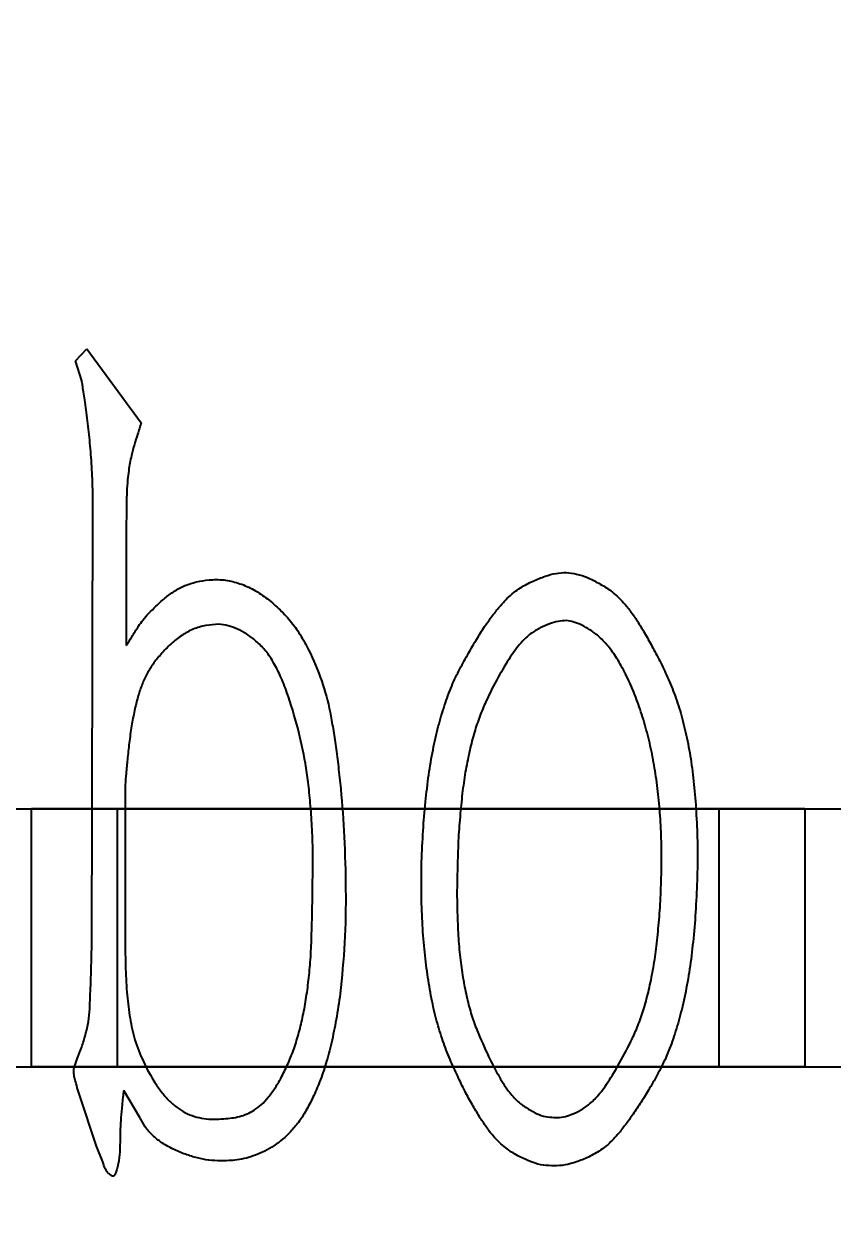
# Model space of a CAD drawing. Header units: millimetres. Extents: x 2 to 292, y 3 to 207.
# Drawn here: x 94.54 to 99.25, y 115.5 to 122.51 of the extents above; entities that cross this region are included whole.
import ezdxf

# ---------------------------------------------------------------- set-up
doc = ezdxf.new("R2010")
doc.units = ezdxf.units.MM
doc.layers.add('图框', color=7, linetype='Continuous')
doc.styles.add('SLDTEXTSTYLE2', font='TXT', dxfattribs={"width": 0.7})
doc.dimstyles.new('SLDDIMSTYLE2', dxfattribs={"dimtxt": 3.5, "dimasz": 4.08, "dimexe": 0, "dimexo": 0.0625, "dimgap": 0.875, "dimtad": 0, "dimtih": 1, "dimtoh": 1, "dimlfac": 2, "dimrnd": 1e-09, "dimzin": 12, "dimdsep": 46, "dimtxsty": 'SLDTEXTSTYLE2', "dimsah": 1, "dimcen": 0.09, "dimadec": 0, "dimazin": 3, "dimtfac": 1, "dimtofl": 0, "dimtmove": 0, "dimatfit": 3, "dimfxl": 0, "dimfrac": 2, "dimtolj": 1, "dimtzin": 12, "dimarcsym": 0})

# ---------------------------------------------------------------- blocks, each defined once
blk = doc.blocks.new('_D_6')
at = {"layer": '图框'}
for p, q in [((102.0831, 113.4403), (102.0831, 142.8713)), ((91.5831, 141.8553), (102.0831, 141.8553))]:
    blk.add_line(p, q, dxfattribs=at)
blk.add_solid([(102.0831, 141.8553), (98.0031, 142.3633), (98.0031, 141.3473)], dxfattribs=at)
at = {"layer": '图框', "insert": (99.737, 142.8713), "char_height": 3.5, "attachment_point": 1, "rotation": 90, "style": 'SLDTEXTSTYLE2'}
blk.add_mtext('108', dxfattribs=at)
blk = doc.blocks.new('_D_7')
at = {"layer": '图框'}
for p, q in [((109.0831, 113.4403), (109.0831, 142.8713)), ((102.0831, 141.8553), (109.0831, 141.8553))]:
    blk.add_line(p, q, dxfattribs=at)
blk.add_solid([(109.0831, 141.8553), (105.0031, 142.3633), (105.0031, 141.3473)], dxfattribs=at)
at = {"layer": '图框', "insert": (106.737, 142.8713), "char_height": 3.5, "attachment_point": 1, "rotation": 90, "style": 'SLDTEXTSTYLE2'}
blk.add_mtext('122', dxfattribs=at)
blk = doc.blocks.new('_D_8')
at = {"layer": '图框'}
for p, q in [((119.5831, 113.4403), (119.5831, 142.8713)), ((109.0831, 141.8553), (119.5831, 141.8553))]:
    blk.add_line(p, q, dxfattribs=at)
blk.add_solid([(119.5831, 141.8553), (115.5031, 142.3633), (115.5031, 141.3473)], dxfattribs=at)
at = {"layer": '图框', "insert": (117.237, 142.8713), "char_height": 3.5, "attachment_point": 1, "rotation": 90, "style": 'SLDTEXTSTYLE2'}
blk.add_mtext('143', dxfattribs=at)
blk = doc.blocks.new('_D_9')
at = {"layer": '图框'}
for p, q in [((126.5831, 113.4403), (126.5831, 142.8713)), ((119.5831, 141.8553), (126.5831, 141.8553))]:
    blk.add_line(p, q, dxfattribs=at)
blk.add_solid([(126.5831, 141.8553), (122.5031, 142.3633), (122.5031, 141.3473)], dxfattribs=at)
at = {"layer": '图框', "insert": (124.237, 142.8713), "char_height": 3.5, "attachment_point": 1, "rotation": 90, "style": 'SLDTEXTSTYLE2'}
blk.add_mtext('157', dxfattribs=at)
blk = doc.blocks.new('_D_10')
at = {"layer": '图框'}
for p, q in [((137.0831, 113.4403), (137.0831, 142.8713)), ((126.5831, 141.8553), (137.0831, 141.8553))]:
    blk.add_line(p, q, dxfattribs=at)
blk.add_solid([(137.0831, 141.8553), (133.0031, 142.3633), (133.0031, 141.3473)], dxfattribs=at)
at = {"layer": '图框', "insert": (134.737, 142.8713), "char_height": 3.5, "attachment_point": 1, "rotation": 90, "style": 'SLDTEXTSTYLE2'}
blk.add_mtext('178', dxfattribs=at)
blk = doc.blocks.new('_D_11')
at = {"layer": '图框'}
for p, q in [((144.0831, 113.4403), (144.0831, 142.8713)), ((137.0831, 141.8553), (144.0831, 141.8553))]:
    blk.add_line(p, q, dxfattribs=at)
blk.add_solid([(144.0831, 141.8553), (140.0031, 142.3633), (140.0031, 141.3473)], dxfattribs=at)
at = {"layer": '图框', "insert": (141.737, 142.8713), "char_height": 3.5, "attachment_point": 1, "rotation": 90, "style": 'SLDTEXTSTYLE2'}
blk.add_mtext('192', dxfattribs=at)
blk = doc.blocks.new('_D_12')
at = {"layer": '图框'}
for p, q in [((154.5831, 113.4403), (154.5831, 142.8713)), ((144.0831, 141.8553), (154.5831, 141.8553))]:
    blk.add_line(p, q, dxfattribs=at)
blk.add_solid([(154.5831, 141.8553), (150.5031, 142.3633), (150.5031, 141.3473)], dxfattribs=at)
at = {"layer": '图框', "insert": (152.237, 142.8713), "char_height": 3.5, "attachment_point": 1, "rotation": 90, "style": 'SLDTEXTSTYLE2'}
blk.add_mtext('213', dxfattribs=at)
blk = doc.blocks.new('_D_13')
at = {"layer": '图框'}
for p, q in [((161.5831, 113.4403), (161.5831, 142.8713)), ((154.5831, 141.8553), (161.5831, 141.8553))]:
    blk.add_line(p, q, dxfattribs=at)
blk.add_solid([(161.5831, 141.8553), (157.5031, 142.3633), (157.5031, 141.3473)], dxfattribs=at)
at = {"layer": '图框', "insert": (159.237, 142.8713), "char_height": 3.5, "attachment_point": 1, "rotation": 90, "style": 'SLDTEXTSTYLE2'}
blk.add_mtext('227', dxfattribs=at)
blk = doc.blocks.new('_D_14')
at = {"layer": '图框'}
for p, q in [((172.0831, 113.4403), (172.0831, 142.8713)), ((161.5831, 141.8553), (172.0831, 141.8553))]:
    blk.add_line(p, q, dxfattribs=at)
blk.add_solid([(172.0831, 141.8553), (168.0031, 142.3633), (168.0031, 141.3473)], dxfattribs=at)
at = {"layer": '图框', "insert": (169.737, 142.8713), "char_height": 3.5, "attachment_point": 1, "rotation": 90, "style": 'SLDTEXTSTYLE2'}
blk.add_mtext('248', dxfattribs=at)
blk = doc.blocks.new('_D_15')
at = {"layer": '图框'}
for p, q in [((179.0831, 113.4403), (179.0831, 142.8713)), ((172.0831, 141.8553), (179.0831, 141.8553))]:
    blk.add_line(p, q, dxfattribs=at)
blk.add_solid([(179.0831, 141.8553), (175.0031, 142.3633), (175.0031, 141.3473)], dxfattribs=at)
at = {"layer": '图框', "insert": (176.737, 142.8713), "char_height": 3.5, "attachment_point": 1, "rotation": 90, "style": 'SLDTEXTSTYLE2'}
blk.add_mtext('262', dxfattribs=at)
blk = doc.blocks.new('_D_16')
at = {"layer": '图框'}
for p, q in [((189.5831, 113.4403), (189.5831, 142.8713)), ((179.0831, 141.8553), (189.5831, 141.8553))]:
    blk.add_line(p, q, dxfattribs=at)
blk.add_solid([(189.5831, 141.8553), (185.5031, 142.3633), (185.5031, 141.3473)], dxfattribs=at)
at = {"layer": '图框', "insert": (187.237, 142.8713), "char_height": 3.5, "attachment_point": 1, "rotation": 90, "style": 'SLDTEXTSTYLE2'}
blk.add_mtext('283', dxfattribs=at)

msp = doc.modelspace()

# ---------------------------------------------------------------- linework, layer by layer
at = {"color": 7, "linetype": 'Continuous', "lineweight": 25}
for p, q in [((94.83947161, 120.54680893), (94.90446202, 120.61819184)), ((94.90446202, 120.61819184), (95.22089074, 120.18669813)), ((94.87569577, 120.43174394), (94.83947161, 120.54680893)), ((94.93322827, 117.12362547), (94.94068618, 119.69767192)), ((95.134592, 119.60391526), (95.134592, 118.89221699)), ((95.12713409, 118.02922956), (95.12713409, 117.20992421)), ((91.95808136, 117.94026728), (101.70808136, 117.94026728)), ((94.58308136, 117.94026728), (95.08308136, 117.94026728)), ((95.08308136, 117.94026728), (94.58308136, 117.94026728)), ((94.58308136, 116.44026728), (94.58308136, 117.94026728)), ((98.58308136, 117.94026728), (95.08308136, 117.94026728)), ((95.08308136, 116.44026728), (95.08308136, 117.94026728)), ((98.58308136, 117.94026728), (99.08308136, 117.94026728)), ((99.08308136, 117.94026728), (98.58308136, 117.94026728)), ((98.58308136, 117.94026728), (98.58308136, 116.44026728)), ((99.08308136, 117.94026728), (99.08308136, 116.44026728)), ((54.33308136, 116.44026728), (191.83308136, 116.44026728)), ((95.08308136, 116.44026728), (94.58308136, 116.44026728)), ((94.58308136, 116.44026728), (95.08308136, 116.44026728)), ((98.58308136, 116.44026728), (95.08308136, 116.44026728)), ((98.58308136, 116.44026728), (99.08308136, 116.44026728)), ((99.08308136, 116.44026728), (98.58308136, 116.44026728)), ((95.21343283, 116.14557305), (95.11967617, 116.3032547)), ((94.96199452, 115.97936806), (94.86077994, 116.28194637)), ((94.99821868, 115.88667682), (94.96199452, 115.97936806))]:
    msp.add_line(p, q, dxfattribs=at)
for points, knots in [([(94.94068618, 119.69767192), (94.9401122, 119.75202388), (94.93903473, 119.85405379), (94.93006331, 119.99973991), (94.91711035, 120.1336576), (94.90287439, 120.23887724), (94.89365708, 120.31680984), (94.8855322, 120.36419884), (94.88066328, 120.40161011), (94.87715833, 120.42287179), (94.87569577, 120.43174394)], [0, 0, 0, 0, 0.2209963602, 0.4148560947, 0.5933290421, 0.7679748468, 0.8466110559, 0.91237905, 0.9634372178, 1, 1, 1, 1]), ([(94.94068618, 119.69767192), (94.9401122, 119.75202388), (94.93903473, 119.85405379), (94.93006331, 119.99973991), (94.91711035, 120.1336576), (94.90287439, 120.23887724), (94.89365708, 120.31680984), (94.8855322, 120.36419884), (94.88066328, 120.40161011), (94.87715833, 120.42287179), (94.87569577, 120.43174394)], [0, 0, 0, 0, 0.2209963602, 0.4148560947, 0.5933290421, 0.7679748468, 0.8466110559, 0.91237905, 0.9634372178, 1, 1, 1, 1]), ([(95.22089074, 120.18669813), (95.21436572, 120.16425482), (95.20210224, 120.12207363), (95.18002333, 120.05949643), (95.16210043, 119.98947339), (95.14915375, 119.92036446), (95.14104957, 119.84981779), (95.1371431, 119.78011459), (95.13541541, 119.69661583), (95.13487907, 119.63623361), (95.134592, 119.60391526)], [0, 0, 0, 0, 0.1182199681, 0.222189111, 0.335487748, 0.4834850565, 0.5775271246, 0.6945258218, 0.8365012251, 1, 1, 1, 1]), ([(95.22089074, 120.18669813), (95.21436572, 120.16425482), (95.20210224, 120.12207363), (95.18002333, 120.05949643), (95.16210043, 119.98947339), (95.14915375, 119.92036446), (95.14104957, 119.84981779), (95.1371431, 119.78011459), (95.13541541, 119.69661583), (95.13487907, 119.63623361), (95.134592, 119.60391526)], [0, 0, 0, 0, 0.1182199681, 0.222189111, 0.335487748, 0.4834850565, 0.5775271246, 0.6945258218, 0.8365012251, 1, 1, 1, 1]), ([(96.85310894, 117.63396001), (96.85551865, 117.69364736), (96.86019972, 117.80959517), (96.87412929, 117.9780562), (96.89308803, 118.1355313), (96.91697054, 118.28187569), (96.94812618, 118.41659177), (96.98396706, 118.54018647), (97.02517906, 118.65308882), (97.07338344, 118.75391815), (97.12433804, 118.84402059), (97.17165827, 118.92611602), (97.21780993, 118.99898707), (97.26153711, 119.06313913), (97.30634285, 119.11645217), (97.34701853, 119.16287074), (97.38737153, 119.19947072), (97.4382265, 119.23420733), (97.49872412, 119.26623923), (97.56809946, 119.29397339), (97.63269415, 119.31302599), (97.67478663, 119.31521339), (97.69478804, 119.31625279)], [0, 0, 0, 0, 0.0882335443, 0.1714012592, 0.2496149531, 0.3224916625, 0.390320094, 0.4537344279, 0.5124948958, 0.567640861, 0.6185951257, 0.665382147, 0.7075892367, 0.7460109731, 0.7799322886, 0.8103865138, 0.837136236, 0.8601292703, 0.901202877, 0.937928989, 0.970505241, 1, 1, 1, 1]), ([(96.85310894, 117.63396001), (96.85551865, 117.69364736), (96.86019972, 117.80959517), (96.87412929, 117.9780562), (96.89308803, 118.1355313), (96.91697054, 118.28187569), (96.94812618, 118.41659177), (96.98396706, 118.54018647), (97.02517906, 118.65308882), (97.07338344, 118.75391815), (97.12433804, 118.84402059), (97.17165827, 118.92611602), (97.21780993, 118.99898707), (97.26153711, 119.06313913), (97.30634285, 119.11645217), (97.34701853, 119.16287074), (97.38737153, 119.19947072), (97.4382265, 119.23420733), (97.49872412, 119.26623923), (97.56809946, 119.29397339), (97.63269415, 119.31302599), (97.67478663, 119.31521339), (97.69478804, 119.31625279)], [0, 0, 0, 0, 0.0882335443, 0.1714012592, 0.2496149531, 0.3224916625, 0.390320094, 0.4537344279, 0.5124948958, 0.567640861, 0.6185951257, 0.665382147, 0.7075892367, 0.7460109731, 0.7799322886, 0.8103865138, 0.837136236, 0.8601292703, 0.901202877, 0.937928989, 0.970505241, 1, 1, 1, 1]), ([(97.69478804, 119.31625279), (97.71479438, 119.31365581), (97.75666427, 119.30822078), (97.82051707, 119.28713917), (97.88655266, 119.25261505), (97.94471617, 119.21698532), (97.99261016, 119.17775835), (98.03033823, 119.13807425), (98.0703864, 119.08966128), (98.10997924, 119.03094269), (98.1520137, 118.96311572), (98.1950972, 118.88583034), (98.2399154, 118.79916496), (98.28611576, 118.70350662), (98.33021328, 118.59738727), (98.36715887, 118.47967064), (98.39764043, 118.35103521), (98.42351022, 118.21175698), (98.44103743, 118.06116891), (98.45221288, 117.89976314), (98.45936725, 117.72741622), (98.45751463, 117.60875066), (98.45656089, 117.54766127)], [0, 0, 0, 0, 0.0291834761, 0.0610760941, 0.0967424046, 0.1369943802, 0.159657117, 0.1862190757, 0.2161946429, 0.2505913341, 0.288715264, 0.3317947486, 0.3787412909, 0.4300630113, 0.4856728329, 0.5450671781, 0.6085883091, 0.6771137081, 0.7501879703, 0.8280880217, 0.9114991836, 1, 1, 1, 1]), ([(97.69478804, 119.31625279), (97.71479438, 119.31365581), (97.75666427, 119.30822078), (97.82051707, 119.28713917), (97.88655266, 119.25261505), (97.94471617, 119.21698532), (97.99261016, 119.17775835), (98.03033823, 119.13807425), (98.0703864, 119.08966128), (98.10997924, 119.03094269), (98.1520137, 118.96311572), (98.1950972, 118.88583034), (98.2399154, 118.79916496), (98.28611576, 118.70350662), (98.33021328, 118.59738727), (98.36715887, 118.47967064), (98.39764043, 118.35103521), (98.42351022, 118.21175698), (98.44103743, 118.06116891), (98.45221288, 117.89976314), (98.45936725, 117.72741622), (98.45751463, 117.60875066), (98.45656089, 117.54766127)], [0, 0, 0, 0, 0.0291834761, 0.0610760941, 0.0967424046, 0.1369943802, 0.159657117, 0.1862190757, 0.2161946429, 0.2505913341, 0.288715264, 0.3317947486, 0.3787412909, 0.4300630113, 0.4856728329, 0.5450671781, 0.6085883091, 0.6771137081, 0.7501879703, 0.8280880217, 0.9114991836, 1, 1, 1, 1]), ([(95.134592, 118.89221699), (95.14530668, 118.90886913), (95.16924153, 118.9460673), (95.1998148, 118.9962344), (95.23273772, 119.04197316), (95.26667114, 119.08075013), (95.3089191, 119.12245208), (95.35730856, 119.16643699), (95.41280666, 119.20784127), (95.47496529, 119.2420473), (95.54410981, 119.26266135), (95.59190951, 119.26994223), (95.61616029, 119.27363612)], [0, 0, 0, 0, 0.0929098704, 0.207545533, 0.2755376576, 0.3570499004, 0.4489531987, 0.5539825725, 0.6636292412, 0.7732125852, 0.8849412592, 1, 1, 1, 1]), ([(95.134592, 118.89221699), (95.14530668, 118.90886913), (95.16924153, 118.9460673), (95.1998148, 118.9962344), (95.23273772, 119.04197316), (95.26667114, 119.08075013), (95.3089191, 119.12245208), (95.35730856, 119.16643699), (95.41280666, 119.20784127), (95.47496529, 119.2420473), (95.54410981, 119.26266135), (95.59190951, 119.26994223), (95.61616029, 119.27363612)], [0, 0, 0, 0, 0.0929098704, 0.207545533, 0.2755376576, 0.3570499004, 0.4489531987, 0.5539825725, 0.6636292412, 0.7732125852, 0.8849412592, 1, 1, 1, 1]), ([(95.61616029, 119.27363612), (95.64466062, 119.27448916), (95.70194704, 119.27620378), (95.78697268, 119.25664479), (95.86990111, 119.22172851), (95.94836881, 119.17023769), (96.02232928, 119.10756011), (96.08997369, 119.03630751), (96.14794537, 118.95541778), (96.21095837, 118.83876915), (96.27450107, 118.68909801), (96.31642258, 118.53354409), (96.33793076, 118.40505355), (96.35627219, 118.29953269), (96.36851498, 118.18230442), (96.38857934, 118.00797041), (96.40489877, 117.76990311), (96.41298228, 117.47068218), (96.40931207, 117.16525019), (96.38894822, 116.96336781), (96.37899856, 116.86472924)], [0, 0, 0, 0, 0.0306669393, 0.0616413542, 0.0932496424, 0.1273811702, 0.1624720648, 0.1977237888, 0.2331480564, 0.2695218317, 0.3406404801, 0.4081460199, 0.4428072139, 0.4812469807, 0.5237041567, 0.5699700968, 0.6706602033, 0.7810951422, 0.8930443529, 1, 1, 1, 1]), ([(95.61616029, 119.27363612), (95.64466062, 119.27448916), (95.70194704, 119.27620378), (95.78697268, 119.25664479), (95.86990111, 119.22172851), (95.94836881, 119.17023769), (96.02232928, 119.10756011), (96.08997369, 119.03630751), (96.14794537, 118.95541778), (96.21095837, 118.83876915), (96.27450107, 118.68909801), (96.31642258, 118.53354409), (96.33793076, 118.40505355), (96.35627219, 118.29953269), (96.36851498, 118.18230442), (96.38857934, 118.00797041), (96.40489877, 117.76990311), (96.41298228, 117.47068218), (96.40931207, 117.16525019), (96.38894822, 116.96336781), (96.37899856, 116.86472924)], [0, 0, 0, 0, 0.0306669393, 0.0616413542, 0.0932496424, 0.1273811702, 0.1624720648, 0.1977237888, 0.2331480564, 0.2695218317, 0.3406404801, 0.4081460199, 0.4428072139, 0.4812469807, 0.5237041567, 0.5699700968, 0.6706602033, 0.7810951422, 0.8930443529, 1, 1, 1, 1]), ([(97.69478804, 119.03604823), (97.67868643, 119.03533869), (97.64510626, 119.03385894), (97.59453802, 119.0168649), (97.54139485, 118.99376583), (97.48356759, 118.95964193), (97.42381325, 118.90242071), (97.36184051, 118.81708964), (97.29472379, 118.7019863), (97.23548215, 118.58741502), (97.18979647, 118.47862074), (97.15797231, 118.38439996), (97.13190683, 118.27981164), (97.10818668, 118.16657426), (97.09041872, 118.0430542), (97.07725228, 117.91041923), (97.06571256, 117.76802397), (97.06322043, 117.66985366), (97.06193059, 117.61904418)], [0, 0, 0, 0, 0.0288778193, 0.0602251405, 0.095142573, 0.1332921608, 0.1803337755, 0.2428489402, 0.322545258, 0.4200262049, 0.4747523528, 0.534786978, 0.5988164531, 0.6686425413, 0.7429504177, 0.823282488, 0.9085372527, 1, 1, 1, 1]), ([(97.69478804, 119.03604823), (97.67868643, 119.03533869), (97.64510626, 119.03385894), (97.59453802, 119.0168649), (97.54139485, 118.99376583), (97.48356759, 118.95964193), (97.42381325, 118.90242071), (97.36184051, 118.81708964), (97.29472379, 118.7019863), (97.23548215, 118.58741502), (97.18979647, 118.47862074), (97.15797231, 118.38439996), (97.13190683, 118.27981164), (97.10818668, 118.16657426), (97.09041872, 118.0430542), (97.07725228, 117.91041923), (97.06571256, 117.76802397), (97.06322043, 117.66985366), (97.06193059, 117.61904418)], [0, 0, 0, 0, 0.0288778193, 0.0602251405, 0.095142573, 0.1332921608, 0.1803337755, 0.2428489402, 0.322545258, 0.4200262049, 0.4747523528, 0.534786978, 0.5988164531, 0.6686425413, 0.7429504177, 0.823282488, 0.9085372527, 1, 1, 1, 1]), ([(98.08259967, 118.63332076), (98.06644927, 118.66874813), (98.03637017, 118.73472935), (97.98652302, 118.82292977), (97.93627985, 118.89297077), (97.88445757, 118.94446713), (97.83494626, 118.98288704), (97.78636201, 119.00929537), (97.74051102, 119.02900961), (97.70950466, 119.03378274), (97.69478804, 119.03604823)], [0, 0, 0, 0, 0.1997391944, 0.37200158, 0.519271864, 0.6404166274, 0.7457655329, 0.839589702, 0.9238640965, 1, 1, 1, 1]), ([(98.08259967, 118.63332076), (98.06644927, 118.66874813), (98.03637017, 118.73472935), (97.98652302, 118.82292977), (97.93627985, 118.89297077), (97.88445757, 118.94446713), (97.83494626, 118.98288704), (97.78636201, 119.00929537), (97.74051102, 119.02900961), (97.70950466, 119.03378274), (97.69478804, 119.03604823)], [0, 0, 0, 0, 0.1997391944, 0.37200158, 0.519271864, 0.6404166274, 0.7457655329, 0.839589702, 0.9238640965, 1, 1, 1, 1]), ([(95.67369279, 119.01473989), (95.64798545, 119.01324175), (95.59708937, 119.01027569), (95.52317485, 118.98840464), (95.454845, 118.95061552), (95.39205263, 118.90110618), (95.33772581, 118.84325424), (95.28936169, 118.78402892), (95.25105686, 118.72294898), (95.22247229, 118.65804409), (95.20004014, 118.58827628), (95.18110146, 118.50948492), (95.16413388, 118.42063119), (95.15136682, 118.32522359), (95.14114055, 118.23280948), (95.13417469, 118.15141626), (95.12754852, 118.0854457), (95.12725984, 118.04628761), (95.12713409, 118.02922956)], [0, 0, 0, 0, 0.0618442032, 0.1224408296, 0.1836435273, 0.2488025136, 0.3141015607, 0.3743170534, 0.4326772289, 0.4870165632, 0.5446013841, 0.6088794979, 0.6819835958, 0.7622638387, 0.8405295527, 0.9057782125, 0.95895511, 1, 1, 1, 1]), ([(95.67369279, 119.01473989), (95.64798545, 119.01324175), (95.59708937, 119.01027569), (95.52317485, 118.98840464), (95.454845, 118.95061552), (95.39205263, 118.90110618), (95.33772581, 118.84325424), (95.28936169, 118.78402892), (95.25105686, 118.72294898), (95.22247229, 118.65804409), (95.20004014, 118.58827628), (95.18110146, 118.50948492), (95.16413388, 118.42063119), (95.15136682, 118.32522359), (95.14114055, 118.23280948), (95.13417469, 118.15141626), (95.12754852, 118.0854457), (95.12725984, 118.04628761), (95.12713409, 118.02922956)], [0, 0, 0, 0, 0.0618442032, 0.1224408296, 0.1836435273, 0.2488025136, 0.3141015607, 0.3743170534, 0.4326772289, 0.4870165632, 0.5446013841, 0.6088794979, 0.6819835958, 0.7622638387, 0.8405295527, 0.9057782125, 0.95895511, 1, 1, 1, 1]), ([(96.22025149, 117.69149251), (96.21885747, 117.74087469), (96.21618741, 117.83545976), (96.20636035, 117.97046131), (96.19386966, 118.09238321), (96.17258499, 118.23871357), (96.13399892, 118.41386328), (96.08308277, 118.58382365), (96.0338805, 118.71250446), (95.99127365, 118.79516719), (95.94489131, 118.86419225), (95.8915133, 118.91622253), (95.83794599, 118.95775132), (95.7835368, 118.98746269), (95.72907156, 119.00838865), (95.69197324, 119.01264336), (95.67369279, 119.01473989)], [0, 0, 0, 0, 0.096461439, 0.1847591921, 0.2642571234, 0.3357568446, 0.4734163661, 0.6140434123, 0.6819126371, 0.7420891189, 0.7953818646, 0.8434402551, 0.8869941098, 0.927343547, 0.9641980442, 1, 1, 1, 1]), ([(96.22025149, 117.69149251), (96.21885747, 117.74087469), (96.21618741, 117.83545976), (96.20636035, 117.97046131), (96.19386966, 118.09238321), (96.17258499, 118.23871357), (96.13399892, 118.41386328), (96.08308277, 118.58382365), (96.0338805, 118.71250446), (95.99127365, 118.79516719), (95.94489131, 118.86419225), (95.8915133, 118.91622253), (95.83794599, 118.95775132), (95.7835368, 118.98746269), (95.72907156, 119.00838865), (95.69197324, 119.01264336), (95.67369279, 119.01473989)], [0, 0, 0, 0, 0.096461439, 0.1847591921, 0.2642571234, 0.3357568446, 0.4734163661, 0.6140434123, 0.6819126371, 0.7420891189, 0.7953818646, 0.8434402551, 0.8869941098, 0.927343547, 0.9641980442, 1, 1, 1, 1]), ([(97.62233971, 116.14557305), (97.6373595, 116.14510842), (97.66868439, 116.1441394), (97.71612304, 116.15953849), (97.76696704, 116.18025119), (97.82199271, 116.21544107), (97.88171849, 116.27153744), (97.94329148, 116.35693863), (98.01045184, 116.4710217), (98.07096246, 116.5842011), (98.11779312, 116.69181602), (98.14957475, 116.7862941), (98.17695497, 116.89064827), (98.20011003, 117.00485711), (98.21965073, 117.12886396), (98.23237221, 117.26304994), (98.24387815, 117.40720429), (98.24815454, 117.55863591), (98.25006127, 117.71212946), (98.24465113, 117.86214984), (98.23322277, 118.00617485), (98.2148149, 118.14368145), (98.19188627, 118.27506637), (98.16181325, 118.40024325), (98.12602781, 118.51949986), (98.09690265, 118.59583406), (98.08259967, 118.63332076)], [0, 0, 0, 0, 0.01625153341, 0.03389377064, 0.05365250077, 0.07608206544, 0.10455035129, 0.14238280221, 0.1902812451, 0.24876322992, 0.28203299999, 0.3179979424, 0.35721893201, 0.3994757519, 0.44488523924, 0.49388476207, 0.54625010859, 0.60237403418, 0.65885277852, 0.71343032271, 0.76582566533, 0.81615839329, 0.86449377693, 0.91103108639, 0.95630856913, 1, 1, 1, 1]), ([(97.62233971, 116.14557305), (97.6373595, 116.14510842), (97.66868439, 116.1441394), (97.71612304, 116.15953849), (97.76696704, 116.18025119), (97.82199271, 116.21544107), (97.88171849, 116.27153744), (97.94329148, 116.35693863), (98.01045184, 116.4710217), (98.07096246, 116.5842011), (98.11779312, 116.69181602), (98.14957475, 116.7862941), (98.17695497, 116.89064827), (98.20011003, 117.00485711), (98.21965073, 117.12886396), (98.23237221, 117.26304994), (98.24387815, 117.40720429), (98.24815454, 117.55863591), (98.25006127, 117.71212946), (98.24465113, 117.86214984), (98.23322277, 118.00617485), (98.2148149, 118.14368145), (98.19188627, 118.27506637), (98.16181325, 118.40024325), (98.12602781, 118.51949986), (98.09690265, 118.59583406), (98.08259967, 118.63332076)], [0, 0, 0, 0, 0.01625153341, 0.03389377064, 0.05365250077, 0.07608206544, 0.10455035129, 0.14238280221, 0.1902812451, 0.24876322992, 0.28203299999, 0.3179979424, 0.35721893201, 0.3994757519, 0.44488523924, 0.49388476207, 0.54625010859, 0.60237403418, 0.65885277852, 0.71343032271, 0.76582566533, 0.81615839329, 0.86449377693, 0.91103108639, 0.95630856913, 1, 1, 1, 1]), ([(95.70245904, 116.13811513), (95.73301376, 116.14068156), (95.79464943, 116.14585862), (95.86783178, 116.17899157), (95.92307437, 116.21932161), (95.96299136, 116.26455031), (96.00353787, 116.32001776), (96.04248294, 116.38727546), (96.07901651, 116.46391707), (96.1121184, 116.54865314), (96.14104305, 116.64038228), (96.16398924, 116.73988125), (96.18316582, 116.84655778), (96.1977889, 116.96070801), (96.2088195, 117.08223501), (96.21432847, 117.25038057), (96.21855365, 117.45423487), (96.21970507, 117.61513447), (96.22025149, 117.69149251)], [0, 0, 0, 0, 0.0515640478, 0.1040161196, 0.1332093847, 0.1667883828, 0.2054751195, 0.2493617268, 0.2979907944, 0.3489672085, 0.4031117161, 0.4605166805, 0.5215499622, 0.5863704761, 0.6551108764, 0.7278551086, 0.8708483458, 1, 1, 1, 1]), ([(95.70245904, 116.13811513), (95.73301376, 116.14068156), (95.79464943, 116.14585862), (95.86783178, 116.17899157), (95.92307437, 116.21932161), (95.96299136, 116.26455031), (96.00353787, 116.32001776), (96.04248294, 116.38727546), (96.07901651, 116.46391707), (96.1121184, 116.54865314), (96.14104305, 116.64038228), (96.16398924, 116.73988125), (96.18316582, 116.84655778), (96.1977889, 116.96070801), (96.2088195, 117.08223501), (96.21432847, 117.25038057), (96.21855365, 117.45423487), (96.21970507, 117.61513447), (96.22025149, 117.69149251)], [0, 0, 0, 0, 0.0515640478, 0.1040161196, 0.1332093847, 0.1667883828, 0.2054751195, 0.2493617268, 0.2979907944, 0.3489672085, 0.4031117161, 0.4605166805, 0.5215499622, 0.5863704761, 0.6551108764, 0.7278551086, 0.8708483458, 1, 1, 1, 1]), ([(97.6084893, 115.86430307), (97.58736988, 115.86551154), (97.5434978, 115.86802191), (97.47784093, 115.89076466), (97.40909612, 115.9226173), (97.35089418, 115.96026485), (97.30329326, 116.00079115), (97.26512402, 116.04124712), (97.22697734, 116.09206136), (97.18770857, 116.15218019), (97.14653261, 116.22115031), (97.10318316, 116.29917351), (97.06172116, 116.38822713), (97.01599591, 116.48508382), (96.97443964, 116.59308682), (96.93843843, 116.71125298), (96.90845629, 116.84008627), (96.88596876, 116.97900851), (96.86733622, 117.12821725), (96.85618749, 117.28753058), (96.85065672, 117.45742168), (96.85227521, 117.57393903), (96.85310894, 117.63396001)], [0, 0, 0, 0, 0.0304553628, 0.0632659569, 0.0995644677, 0.1400172583, 0.1629664094, 0.1898478708, 0.2202512324, 0.2547199393, 0.2936477881, 0.3363955, 0.3837112644, 0.4356477971, 0.4912482658, 0.5508658272, 0.6141464421, 0.6823627837, 0.7542772713, 0.8315157113, 0.9132095578, 1, 1, 1, 1]), ([(97.6084893, 115.86430307), (97.58736988, 115.86551154), (97.5434978, 115.86802191), (97.47784093, 115.89076466), (97.40909612, 115.9226173), (97.35089418, 115.96026485), (97.30329326, 116.00079115), (97.26512402, 116.04124712), (97.22697734, 116.09206136), (97.18770857, 116.15218019), (97.14653261, 116.22115031), (97.10318316, 116.29917351), (97.06172116, 116.38822713), (97.01599591, 116.48508382), (96.97443964, 116.59308682), (96.93843843, 116.71125298), (96.90845629, 116.84008627), (96.88596876, 116.97900851), (96.86733622, 117.12821725), (96.85618749, 117.28753058), (96.85065672, 117.45742168), (96.85227521, 117.57393903), (96.85310894, 117.63396001)], [0, 0, 0, 0, 0.0304553628, 0.0632659569, 0.0995644677, 0.1400172583, 0.1629664094, 0.1898478708, 0.2202512324, 0.2547199393, 0.2936477881, 0.3363955, 0.3837112644, 0.4356477971, 0.4912482658, 0.5508658272, 0.6141464421, 0.6823627837, 0.7542772713, 0.8315157113, 0.9132095578, 1, 1, 1, 1]), ([(97.06193059, 117.61904418), (97.06045064, 117.56790754), (97.05758337, 117.46883544), (97.06020448, 117.32456815), (97.06599974, 117.18948052), (97.0775083, 117.06357294), (97.09465871, 116.94735107), (97.11566218, 116.84014702), (97.1417585, 116.74200926), (97.18342634, 116.62895218), (97.2377718, 116.50882151), (97.29936365, 116.38709145), (97.35796649, 116.29612181), (97.4150504, 116.2328755), (97.47198014, 116.19519229), (97.52256226, 116.16624288), (97.57295016, 116.14895674), (97.60624468, 116.14667573), (97.62233971, 116.14557305)], [0, 0, 0, 0, 0.09063178317, 0.17558996853, 0.25559396088, 0.3301674867, 0.39949082707, 0.46366207349, 0.52365248719, 0.57918721621, 0.67694007374, 0.75715413176, 0.82068042467, 0.86830852022, 0.90671344721, 0.94106385816, 0.9715094564, 1, 1, 1, 1]), ([(97.06193059, 117.61904418), (97.06045064, 117.56790754), (97.05758337, 117.46883544), (97.06020448, 117.32456815), (97.06599974, 117.18948052), (97.0775083, 117.06357294), (97.09465871, 116.94735107), (97.11566218, 116.84014702), (97.1417585, 116.74200926), (97.18342634, 116.62895218), (97.2377718, 116.50882151), (97.29936365, 116.38709145), (97.35796649, 116.29612181), (97.4150504, 116.2328755), (97.47198014, 116.19519229), (97.52256226, 116.16624288), (97.57295016, 116.14895674), (97.60624468, 116.14667573), (97.62233971, 116.14557305)], [0, 0, 0, 0, 0.09063178317, 0.17558996853, 0.25559396088, 0.3301674867, 0.39949082707, 0.46366207349, 0.52365248719, 0.57918721621, 0.67694007374, 0.75715413176, 0.82068042467, 0.86830852022, 0.90671344721, 0.94106385816, 0.9715094564, 1, 1, 1, 1]), ([(98.45656089, 117.54766127), (98.45416722, 117.4854874), (98.44953928, 117.36527973), (98.43556291, 117.19150066), (98.41686037, 117.03001644), (98.39161061, 116.88055184), (98.35958652, 116.74377027), (98.32377272, 116.61886998), (98.28159034, 116.50630359), (98.23175778, 116.40669631), (98.18159062, 116.31718734), (98.13266923, 116.23736028), (98.08564652, 116.16670658), (98.04094757, 116.10481006), (97.99850726, 116.05092729), (97.9572245, 116.00640311), (97.91799494, 115.96997673), (97.86752188, 115.93760207), (97.8083487, 115.9061485), (97.7390206, 115.88106401), (97.67291117, 115.86372994), (97.62954103, 115.86411579), (97.6084893, 115.86430307)], [0, 0, 0, 0, 0.0912881817, 0.1764976092, 0.255741184, 0.3297597595, 0.3987758512, 0.4617667811, 0.5203183965, 0.574852717, 0.625011374, 0.670859514, 0.7121944763, 0.7495106577, 0.7828775006, 0.8127444506, 0.8385797874, 0.8611261304, 0.9005167948, 0.9366235982, 0.9692372909, 1, 1, 1, 1]), ([(98.45656089, 117.54766127), (98.45416722, 117.4854874), (98.44953928, 117.36527973), (98.43556291, 117.19150066), (98.41686037, 117.03001644), (98.39161061, 116.88055184), (98.35958652, 116.74377027), (98.32377272, 116.61886998), (98.28159034, 116.50630359), (98.23175778, 116.40669631), (98.18159062, 116.31718734), (98.13266923, 116.23736028), (98.08564652, 116.16670658), (98.04094757, 116.10481006), (97.99850726, 116.05092729), (97.9572245, 116.00640311), (97.91799494, 115.96997673), (97.86752188, 115.93760207), (97.8083487, 115.9061485), (97.7390206, 115.88106401), (97.67291117, 115.86372994), (97.62954103, 115.86411579), (97.6084893, 115.86430307)], [0, 0, 0, 0, 0.0912881817, 0.1764976092, 0.255741184, 0.3297597595, 0.3987758512, 0.4617667811, 0.5203183965, 0.574852717, 0.625011374, 0.670859514, 0.7121944763, 0.7495106577, 0.7828775006, 0.8127444506, 0.8385797874, 0.8611261304, 0.9005167948, 0.9366235982, 0.9692372909, 1, 1, 1, 1]), ([(95.12713409, 117.20992421), (95.12792965, 117.14955243), (95.12940448, 117.03763512), (95.13538849, 116.8802837), (95.15179559, 116.74101627), (95.17712427, 116.6101977), (95.22548457, 116.48190656), (95.28118365, 116.37706825), (95.33552202, 116.29684889), (95.38030317, 116.24496115), (95.42777353, 116.20384384), (95.47742363, 116.171889), (95.53034269, 116.15069648), (95.58563218, 116.13756681), (95.64352809, 116.13345068), (95.68258715, 116.13654225), (95.70245904, 116.13811513)], [0, 0, 0, 0, 0.1318176996, 0.2443638596, 0.3435084883, 0.4377804501, 0.5344199675, 0.6415906938, 0.6962133833, 0.7456612621, 0.7907341665, 0.8328924438, 0.8739235994, 0.914542519, 0.9565222042, 1, 1, 1, 1]), ([(95.12713409, 117.20992421), (95.12792965, 117.14955243), (95.12940448, 117.03763512), (95.13538849, 116.8802837), (95.15179559, 116.74101627), (95.17712427, 116.6101977), (95.22548457, 116.48190656), (95.28118365, 116.37706825), (95.33552202, 116.29684889), (95.38030317, 116.24496115), (95.42777353, 116.20384384), (95.47742363, 116.171889), (95.53034269, 116.15069648), (95.58563218, 116.13756681), (95.64352809, 116.13345068), (95.68258715, 116.13654225), (95.70245904, 116.13811513)], [0, 0, 0, 0, 0.1318176996, 0.2443638596, 0.3435084883, 0.4377804501, 0.5344199675, 0.6415906938, 0.6962133833, 0.7456612621, 0.7907341665, 0.8328924438, 0.8739235994, 0.914542519, 0.9565222042, 1, 1, 1, 1]), ([(94.86077994, 116.28194637), (94.85573851, 116.29825817), (94.84667853, 116.32757223), (94.83562665, 116.36651547), (94.82988718, 116.39571836), (94.82755731, 116.42363042), (94.83699596, 116.45693595), (94.85521975, 116.50165691), (94.87805271, 116.55912272), (94.89786128, 116.62830232), (94.91567648, 116.70199352), (94.92157327, 116.76909208), (94.923822, 116.83454424), (94.92746913, 116.90838911), (94.93033797, 117.00748673), (94.93219418, 117.0820735), (94.93322827, 117.12362547)], [0, 0, 0, 0, 0.0596049724, 0.1071165524, 0.141155353, 0.1635029205, 0.2041087547, 0.2598227445, 0.3328025758, 0.4194785227, 0.5109083766, 0.5968811851, 0.6539575763, 0.7395721632, 0.8549167897, 1, 1, 1, 1]), ([(94.86077994, 116.28194637), (94.85573851, 116.29825817), (94.84667853, 116.32757223), (94.83562665, 116.36651547), (94.82988718, 116.39571836), (94.82755731, 116.42363042), (94.83699596, 116.45693595), (94.85521975, 116.50165691), (94.87805271, 116.55912272), (94.89786128, 116.62830232), (94.91567648, 116.70199352), (94.92157327, 116.76909208), (94.923822, 116.83454424), (94.92746913, 116.90838911), (94.93033797, 117.00748673), (94.93219418, 117.0820735), (94.93322827, 117.12362547)], [0, 0, 0, 0, 0.0596049724, 0.1071165524, 0.141155353, 0.1635029205, 0.2041087547, 0.2598227445, 0.3328025758, 0.4194785227, 0.5109083766, 0.5968811851, 0.6539575763, 0.7395721632, 0.8549167897, 1, 1, 1, 1]), ([(96.37899856, 116.86472924), (96.37167819, 116.81457259), (96.35770799, 116.71885364), (96.33004652, 116.58332463), (96.29847099, 116.46259108), (96.26270218, 116.35670011), (96.22234262, 116.26552199), (96.18251784, 116.18567976), (96.13919462, 116.118219), (96.07921627, 116.04732454), (95.99794501, 115.97724625), (95.89036402, 115.92387546), (95.78360134, 115.89455087), (95.7139723, 115.89354396), (95.68115071, 115.89306932)], [0, 0, 0, 0, 0.1151311973, 0.219716359, 0.3140397023, 0.3984891171, 0.4732799705, 0.5403925391, 0.6010347516, 0.6548531562, 0.7510249802, 0.8423079425, 0.9256674416, 1, 1, 1, 1]), ([(96.37899856, 116.86472924), (96.37167819, 116.81457259), (96.35770799, 116.71885364), (96.33004652, 116.58332463), (96.29847099, 116.46259108), (96.26270218, 116.35670011), (96.22234262, 116.26552199), (96.18251784, 116.18567976), (96.13919462, 116.118219), (96.07921627, 116.04732454), (95.99794501, 115.97724625), (95.89036402, 115.92387546), (95.78360134, 115.89455087), (95.7139723, 115.89354396), (95.68115071, 115.89306932)], [0, 0, 0, 0, 0.1151311973, 0.219716359, 0.3140397023, 0.3984891171, 0.4732799705, 0.5403925391, 0.6010347516, 0.6548531562, 0.7510249802, 0.8423079425, 0.9256674416, 1, 1, 1, 1]), ([(95.11967617, 116.3032547), (95.11628452, 116.27486227), (95.10993296, 116.22169168), (95.10386696, 116.14633193), (95.09890738, 116.08099662), (95.09824704, 116.00991808), (95.09765141, 115.93587461), (95.08781052, 115.87204967), (95.07714772, 115.83228672), (95.07020772, 115.81458791), (95.05958221, 115.80231323), (95.05200384, 115.80530549), (95.04829326, 115.80677058)], [0, 0, 0, 0, 0.1655107276, 0.3099524679, 0.4376841965, 0.5446115386, 0.7215277654, 0.8651772343, 0.9185518898, 0.9571790242, 0.9790336995, 1, 1, 1, 1]), ([(95.11967617, 116.3032547), (95.11628452, 116.27486227), (95.10993296, 116.22169168), (95.10386696, 116.14633193), (95.09890738, 116.08099662), (95.09824704, 116.00991808), (95.09765141, 115.93587461), (95.08781052, 115.87204967), (95.07714772, 115.83228672), (95.07020772, 115.81458791), (95.05958221, 115.80231323), (95.05200384, 115.80530549), (95.04829326, 115.80677058)], [0, 0, 0, 0, 0.1655107276, 0.3099524679, 0.4376841965, 0.5446115386, 0.7215277654, 0.8651772343, 0.9185518898, 0.9571790242, 0.9790336995, 1, 1, 1, 1]), ([(95.68115071, 115.89306932), (95.65907211, 115.89391035), (95.61420285, 115.89561953), (95.54630949, 115.90929727), (95.47679064, 115.9308936), (95.40723294, 115.95978326), (95.34178094, 115.99562297), (95.28691781, 116.03977774), (95.24248247, 116.08904968), (95.22299165, 116.12697397), (95.21343283, 116.14557305)], [0, 0, 0, 0, 0.1187601931, 0.2413506314, 0.371347566, 0.5101528914, 0.6462467064, 0.7713303647, 0.8878542871, 1, 1, 1, 1]), ([(95.68115071, 115.89306932), (95.65907211, 115.89391035), (95.61420285, 115.89561953), (95.54630949, 115.90929727), (95.47679064, 115.9308936), (95.40723294, 115.95978326), (95.34178094, 115.99562297), (95.28691781, 116.03977774), (95.24248247, 116.08904968), (95.22299165, 116.12697397), (95.21343283, 116.14557305)], [0, 0, 0, 0, 0.1187601931, 0.2413506314, 0.371347566, 0.5101528914, 0.6462467064, 0.7713303647, 0.8878542871, 1, 1, 1, 1]), ([(95.04829326, 115.80677058), (95.04687877, 115.80784209), (95.04082441, 115.8124284), (95.02607402, 115.82224596), (95.00951972, 115.84898192), (95.00244154, 115.87259138), (94.99821868, 115.88667682)], [0, 0, 0, 0, 0.0550322783, 0.2355515732, 0.5439288129, 1, 1, 1, 1]), ([(95.04829326, 115.80677058), (95.04687877, 115.80784209), (95.04082441, 115.8124284), (95.02607402, 115.82224596), (95.00951972, 115.84898192), (95.00244154, 115.87259138), (94.99821868, 115.88667682)], [0, 0, 0, 0, 0.0550322783, 0.2355515732, 0.5439288129, 1, 1, 1, 1])]:
    msp.add_open_spline(points, degree=3, knots=knots, dxfattribs=at)

# ---------------------------------------------------------------- dimensions: what is measured, and where the dimension line sits
at = {"layer": '图框'}
for feature_location, picture, middle in [((102.08308136, 111.94026728), '_D_6', (102.08308136, 145.17307073)), ((109.08308136, 111.94026728), '_D_7', (109.08308136, 145.17550125)), ((119.58308136, 111.94026728), '_D_8', (119.58308136, 145.17550125)), ((126.58308136, 111.94026728), '_D_9', (126.58308136, 145.17307073)), ((137.08308136, 111.94026728), '_D_10', (137.08308136, 145.17064021)), ((144.08308136, 111.94026728), '_D_11', (144.08308136, 145.17307096)), ((154.58308136, 111.94026728), '_D_12', (154.58308136, 145.17550125)), ((161.58308136, 111.94026728), '_D_13', (161.58308136, 145.17307073)), ((172.08308136, 111.94026728), '_D_14', (172.08308136, 145.17307073)), ((179.08308136, 111.94026728), '_D_15', (179.08308136, 145.17307096)), ((189.58308136, 111.94026728), '_D_16', (189.58308136, 145.17307096))]:
    dim = msp.add_ordinate_dim(feature_location=feature_location, offset=(0, 30.93106742), dtype=1, origin=(48.08308136, 127.44026728), dimstyle='SLDDIMSTYLE2', dxfattribs=at)
    dim.commit()
    dim.dimension.update_dxf_attribs({"geometry": picture, "text_midpoint": middle})

doc.saveas('drawing.dxf')
